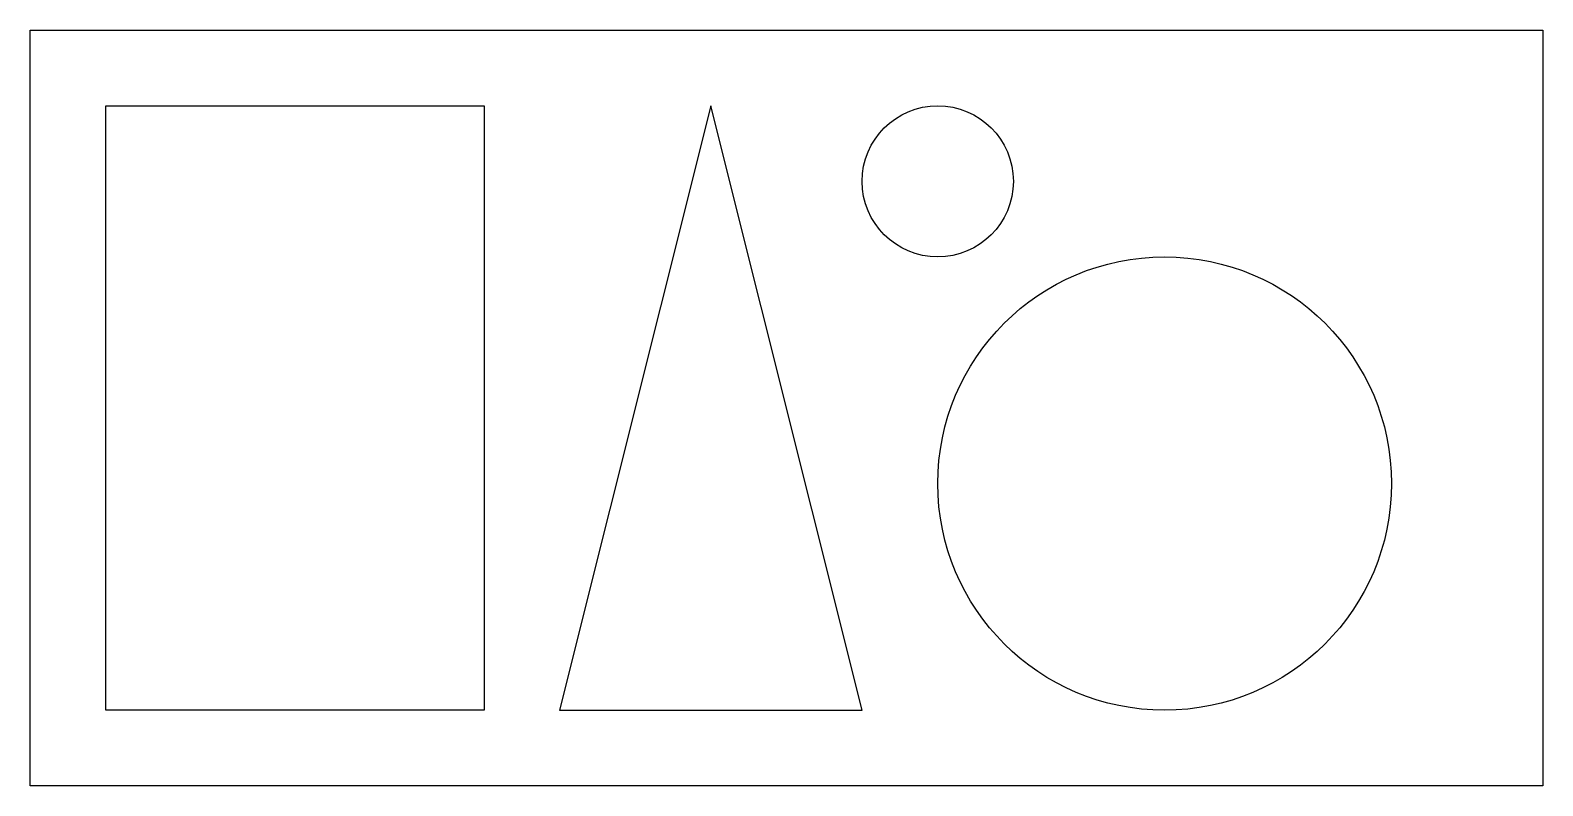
# Model space of a CAD drawing. Header units: metres. Extents: x 100 to 300, y 100 to 200.
import ezdxf

# ---------------------------------------------------------------- set-up
doc = ezdxf.new("R2010")
doc.units = ezdxf.units.M

msp = doc.modelspace()

# ---------------------------------------------------------------- linework, layer by layer
for p, q in [((100, 200), (300, 200)), ((100, 100), (100, 200)), ((300, 200), (300, 100)), ((110, 190), (160, 190)), ((110, 110), (110, 190)), ((160, 190), (160, 110)), ((190, 190), (170, 110)), ((210, 110), (190, 190)), ((160, 110), (110, 110)), ((170, 110), (210, 110)), ((300, 100), (100, 100))]:
    msp.add_line(p, q)
for centre, radius in [((220, 180), 10), ((250, 140), 30)]:
    msp.add_circle(centre, radius)

doc.saveas('drawing.dxf')
